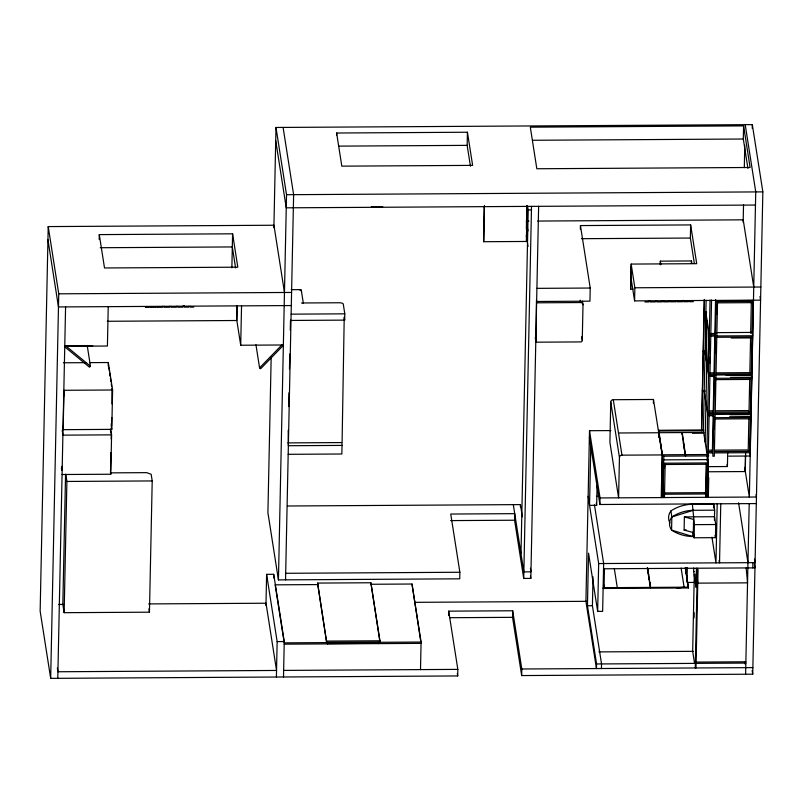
<?xml version="1.0" encoding="UTF-8"?>
<svg xmlns="http://www.w3.org/2000/svg" width="803" height="803" viewBox="0 0 803 803"><rect width="100%" height="100%" fill="white"/><g stroke="black" fill="none" stroke-linecap="round" stroke-linejoin="round"><path stroke-width="1.2" d="M284.473 292.483L273.943 225.241L48.22 226.587L40.15 611.123L50.679 678.364L457.69 675.945L457.83 669.381L448.706 611.153L512.695 610.772L521.809 668.999L521.679 675.564L752.732 674.189L762.85 191.877L752.321 124.636L275.991 127.466L273.893 227.63M50.679 678.364L58.749 293.818L48.22 226.587M61.941 469.956L62.012 466.282M63.537 396.943L63.668 390.82M57.786 678.324L65.585 306.907M63.146 429.665L63.979 390.288L112.601 389.997L111.778 429.374L63.146 429.665L62.775 427.276M65.565 474.382L62.835 604.368L64.14 612.689L149.448 612.187L152.209 480.937L151.165 474.262L146.688 472.646L110.513 472.867M64.14 612.689L66.89 481.449L65.776 474.322M99.191 239.384L99.291 234.606L232.589 233.814L237.808 267.178L104.51 267.971L99.291 234.606M108.234 306.646L107.411 346.023L64.752 346.274M108.224 366.218L108.305 362.524L89.595 362.635M109.62 375.784L109.67 373.285L110.051 375.684M110.543 470.889L110.924 452.521M111.205 439.06L111.286 435.387M111.737 417.46L111.557 426.032L111.205 423.823M112.018 403.999L111.948 388.321M62.132 474.513L110.764 474.232L111.587 434.855L110.653 428.882M162.708 306.294L162.688 307.278L157.227 307.308L157.237 306.585L155.882 306.595L155.872 307.318L150.613 307.348L150.633 306.565L149.278 306.575L149.258 307.358L145.363 307.378M164.073 306.284L164.043 307.268L169.574 307.238L169.594 306.324M170.949 306.314L170.929 307.228L176.429 307.198L176.439 306.415L177.794 306.405L177.784 307.188L183.014 307.158L183.044 305.913L184.399 305.903L184.369 307.147L188.825 307.127L188.835 306.274M190.201 306.264L190.181 307.117L193.774 307.097M231.876 267.861L232.589 233.814M236.995 306.144L236.714 319.674L240.709 345.23L283.369 344.979M237.146 305.742L236.845 320.507L107.281 321.28M240.709 345.23L241.542 305.863M265.964 605.412L266.616 574.346L273.723 574.306L284.252 641.547L283.509 676.979M271.173 357.355L267.911 512.665L278.44 579.896L459.728 578.822L459.868 572.258L450.744 514.04L514.733 513.659L514.593 520.224L523.717 578.441L530.823 578.401L538.632 206.331M273.652 577.919L273.723 574.306M276.403 677.019L277.145 641.587L266.616 574.346M278.44 579.896L286.52 194.707L275.991 127.466M288.187 454.317L341.857 453.996L342.038 445.404L288.367 445.725L288.187 430.368M288.678 406.569L288.97 392.787M289.471 368.978L289.783 353.952M290.284 330.143L290.495 320.126M285.547 579.856L293.627 194.667L283.098 127.426M317.586 583.078L326.65 642.41L379.939 642.099L379.97 640.784L370.886 582.757L317.586 583.078L326.65 642.41M336.577 135.406L336.628 133.017L467.436 132.234L472.626 165.378L341.817 166.151L336.628 133.017M342.038 445.404L344.226 317.295L344.668 320.126L290.987 320.447M344.668 320.126L344.798 313.832L343.282 304.126A3.563 1.385 1.2 0 0 339.508 302.761L303.624 302.972M370.886 582.757L379.939 642.099M378.434 643.615L378.454 642.3L421.083 642.049L420.501 669.602M370.625 584.273L411.999 584.022L421.053 643.364L284.202 644.167M448.616 615.53L448.706 611.153M470.428 166.231L467.165 145.363L467.436 132.234M484.189 206.552L483.697 241.713L526.356 241.462L527.099 205.839M483.697 241.713L484.46 205.438M521.679 675.564L512.555 617.336L512.695 610.772M520.384 506.793L520.434 504.605L287.695 505.99M526.366 229.026L526.858 205.688M531.445 209.914L527.752 209.934L527.822 206.391M520.996 553.638L528.213 209.412M523.717 578.441L531.516 206.371M582.436 301.215L583.008 304.819L582.255 340.362A1.867 1.716 -8.9 0 1 581.161 341.917L536.013 342.188L536.464 300.412M580.368 229.156L580.449 225.573L690.64 224.92L696.713 263.685L631.158 264.077L630.626 289.14L633.105 289.13M580.449 225.573L590.225 288.036L589.954 301.165L536.635 301.476M610.842 430.579L589.512 430.709L585.929 601.317L596.458 668.558L596.559 663.961L587.445 605.743L588.539 553.147L597.663 611.374L602.641 611.344L603.645 563.535L594.451 504.856M590.787 446.277L589.543 505.338L596.659 505.298L597.071 485.614M601.437 668.528L601.537 663.93L592.413 605.713L593.026 576.905M597.663 611.374L598.667 563.565L588.137 496.324M756.306 503.571L599.901 504.505L600.042 497.94L589.512 430.709M604.047 588.469L604.458 568.775M610.762 402.012L609.909 442.383L618.601 497.83L619.444 457.459L610.762 402.012A2.479 2.279 -8.9 0 1 613.281 399.713L653.461 399.472L662.214 454.95M759.999 296.478L760.582 300.151L634.591 300.894L634.862 287.775L631.158 264.077M653.391 403.126L653.461 399.472M647.278 567.851L650.47 588.187L603.113 588.469M647.7 568.253L650.681 588.187L688.432 587.967L685.451 568.032M660.247 264.779L660.317 261.146L691.453 260.955L691.825 263.274M658.791 433.921L658.861 430.197L659.062 434.011M658.851 437.685L658.912 435.236M661.25 497.579L662.144 454.93L621.964 455.16A2.479 2.279 -8.9 0 0 619.444 457.459M662.525 456.104L659.092 432.697L681.968 432.556L685.401 455.963M662.134 497.569L662.545 477.885M663.228 459.868L662.515 494.236L663.037 497.569L663.75 463.201L663.228 459.868L707.634 459.607L708.156 462.929L707.433 497.308L707.092 495.09M663.73 461.093L663.83 456.174M664.472 468.52L664.573 463.622M665.145 464.495L664.452 497.559L664.111 495.341M714.429 520.304L714.64 510.166L713.696 504.103L692.367 504.224A37.962 34.89 -8.9 0 0 670.896 510.919L671.85 516.981L671.569 530.1A37.962 34.89 -8.9 0 0 692.758 536.534L692.859 532.158M681.938 433.871L681.968 432.556M682.169 433.871L682.199 432.556L703.87 432.436M693.31 532.59L684.116 530.03L684.387 516.901L714.499 516.72L715.724 524.52L715.453 537.649L694.123 537.779L693.31 532.59L693.581 519.461L684.387 516.901M685.632 455.963L682.199 432.556M694.354 263.484L690.369 238.049L690.64 224.92M691.403 263.384L691.453 260.955M685.732 572.92L685.792 570.451M686.133 572.669L686.244 567.741M687.318 567.711L687.017 582.476L694.535 582.426M692.367 504.224L694.394 524.65L694.123 537.779M696.974 587.123L696.05 587.134L693.611 571.545L693.692 568.002M694.284 574.677L692.678 651.333L694.535 663.218M694.083 617.949L694.193 612.709M694.896 579.625L695.007 574.085M696.05 587.134L696.452 568.233M695.278 667.966L697.375 568.223M695.99 667.966L698.058 569.538L697.345 569.538M701.521 429.936L704.261 299.358M701.651 430.769L704.392 300.181M704.201 391.583L703.388 430.749L706.871 453.012L708.296 453.002L711.558 299.971M705.867 312.769L704.211 391.372L707.694 413.846L706.871 453.012M706.118 300.232L705.867 312.628L709.32 334.931L708.497 374.098L709.922 374.088M705.496 355.036L706.319 315.669M705.134 441.921L706.77 363.297M706.138 463.371L705.496 493.986L706.018 497.308L706.71 464.254M708.075 371.408L708.898 332.241M710.053 300.001L709.32 334.721L710.745 334.71M705.044 352.136L708.517 374.479L707.694 413.645L709.119 413.635M707.092 460.832L707.192 455.923M707.041 487.853L707.272 476.831M707.614 460.922L707.634 459.607M709.681 362.836L709.812 357.355M709.792 362.906L709.892 357.907M707.824 493.975L708.146 452.059M708.336 497.298L708.758 477.614M712.351 452.912L713.154 414.368L713.676 417.701L712.873 456.234L714.289 456.224L715.102 417.69M713.174 413.535L713.987 375.001L714.509 378.323L713.696 416.867L715.122 416.857L715.925 378.313M713.997 374.168L714.831 334.791M715.573 299.459L714.841 333.958L715.363 337.29L752.602 337.069M715.363 337.29L716.115 301.547L753.355 301.326M714.269 429.284L714.479 419.337M715.071 391.151L715.302 379.96M715.864 353.24L716.095 342.168M716.677 314.234L716.888 304.377M716.788 337.28L717.541 301.537M713.616 507.847L713.696 504.103M717.209 503.812L715.965 562.863L711.95 537.197M720.763 503.782L719.528 562.843L719.137 560.404M707.513 466.643L727.418 466.533L727.709 452.751M747.914 168.379L743.317 139.019L743.588 125.89L530.311 127.165L536.826 168.75L750.102 167.486L743.588 125.89M743.166 222.22L743.528 204.916M744.311 167.636L744.782 145.263M707.915 471.773L745.254 471.552L745.435 455.793M752.24 128.39L752.321 124.636M745.254 471.552L745.646 452.892M748.195 451.386L748.888 418.313M749.018 412.009L749.711 378.936M749.841 372.642L750.594 337.119M750.675 333.265L751.327 302.219M750.313 418.303L749.59 452.691L714.6 452.902M751.136 378.936L750.383 414.629L730.298 414.749M752.01 337.109L751.217 375.252L726.153 375.402M752.09 333.255L752.742 302.209M745.616 674.229L749.199 503.622M752.833 567.902L752.933 562.652M706.389 316.322L705.506 354.514L708.085 370.986L708.969 332.803M706.238 358.469L707.092 321.461M707.955 369.48L708.808 332.462M709.802 362.364L709.912 357.435M92.777 345.691L65.756 345.852L64.792 346.846L89.484 367.172L90.448 366.178L87.206 345.461M283.288 345.431L260.624 368.748L259.57 367.894L282.234 344.567M692.758 536.534L671.569 530.1A12.597 11.573 -8.9 0 1 671.85 516.981L693.31 510.286L714.64 510.166M676.979 588.027L684.106 587.204L681.115 568.062M532.54 140.274L743.317 139.019M338.846 146.126L467.165 145.363M286.52 194.707L762.85 191.877M371.317 206.843L376.938 206.803M378.002 206.803L382.76 206.772M755.462 205.046L286.249 207.826L275.72 140.595M528.886 221.106L526.377 221.116L527.912 230.923M537.659 221.056L743.217 219.831L753.746 287.072M581.422 238.692L690.369 238.049M100.255 247.725L232.308 246.943L235.6 267.951M291.268 289.682L301.205 289.622M536.906 288.357L590.225 288.036M634.862 287.775L760.853 287.022M58.749 293.818L291.579 292.443M732.045 300.623L753.375 300.493L750.112 456.014L728.783 456.144M644.909 301.968L648.804 301.948L648.824 301.155L650.179 301.145L650.159 301.938L655.419 301.908L655.429 301.185L656.794 301.175L656.774 301.898L662.234 301.868L662.254 300.884L663.619 300.874L663.599 301.858L669.12 301.828L669.14 300.904L670.495 300.894L670.475 301.818L675.975 301.787L675.985 300.995L677.351 300.984L677.33 301.777L682.56 301.747L682.59 300.503L683.945 300.493L683.925 301.737L688.372 301.707L688.392 300.854L689.747 300.854L689.727 301.707L693.32 301.677M536.846 302.811L580.579 302.55A2.479 2.279 -8.9 0 1 583.008 304.819M717.511 302.851L753.324 302.641M291.308 305.562L58.468 306.947L47.939 239.706M291.128 314.154L344.798 313.832M706.469 311.805L704 311.825L704.131 312.658L706.6 312.638M716.296 332.643L752.11 332.422L752.632 335.754L716.818 335.965M710.856 333.506L714.61 333.486M709.32 334.931L714.58 334.791M710.806 336.126L714.55 336.106M731.262 338.023L752.592 337.902M705.646 351.182L703.177 351.192L703.308 352.025L705.777 352.015M63.417 362.795L85.861 362.655M710.033 372.873L713.787 372.853M716.256 372.843L751.267 372.632M710.003 374.188L713.757 374.168M716.256 374.148L751.237 373.947M708.517 374.479L709.942 374.469M715.403 374.991L751.227 374.78L751.749 378.103L714.509 378.323M709.982 375.503L713.726 375.483M709.942 376.366L713.696 376.346M730.429 377.4L751.759 377.269M715.895 379.628L751.718 379.417M704.823 390.549L702.344 390.569L702.474 391.402L704.944 391.382M709.22 410.825L712.974 410.795M715.473 410.785L747.995 410.594M709.21 412.25L712.954 412.23M715.433 412.21L750.444 411.999M709.179 413.565L712.923 413.535M715.423 413.525L750.414 413.314M707.694 413.846L709.119 413.846M714.58 414.358L750.393 414.147L750.915 417.48L713.676 417.701M709.149 414.87L712.903 414.85M709.119 415.743L712.873 415.723M729.606 416.767L750.935 416.647M715.071 419.005L750.885 418.785M658.51 430.298L703.669 429.926M658.992 431.03L703.799 430.759M111.587 434.855L62.965 435.146L62.212 430.368M618.491 432.988L658.671 432.747M692.357 433.219L703.558 433.148M287.916 442.895L341.596 442.573M708.397 450.192L712.151 450.172M714.65 450.152L747.171 449.961M708.376 451.617L712.131 451.597M714.6 451.587L749.611 451.376M708.356 452.932L712.1 452.912M662.545 454.789L685.431 454.659M685.652 454.649L708.537 454.518M663.75 463.201L708.156 462.929M663.73 464.505L708.136 464.244M744.501 470.719L745.214 470.719M66.89 481.449L152.209 480.937M664.302 492.922L706.429 492.671M663.027 494.236L661.612 494.246L662.405 456.184L708.617 455.913L707.935 452.149M664.272 494.226L706.399 493.975M596.84 496.274L599.329 496.264M600.042 497.94L756.446 497.017L756.065 494.568M450.613 520.595L514.593 520.224M694.394 524.65L715.724 524.52M684.116 530.03L686.314 530.01M598.667 563.565L755.071 562.632L754.499 558.968M603.535 568.785L754.961 567.882L754.388 564.218M285.687 573.302L459.868 572.258M693.611 571.545L694.535 571.545M318.5 584.574L275.138 584.835L284.232 642.862L327.584 642.601L327.564 643.916L327.172 641.446M603.133 587.686L650.48 587.405M650.691 587.405L688.442 587.174M58.639 604.458L63.638 604.428M148.585 603.916L266.014 603.224L276.543 670.455L57.926 671.76L57.354 668.086M414.499 602.34L587.154 601.317M587.445 605.743L592.413 605.713M449.831 617.708L512.555 617.336M326.67 641.095L379.97 640.784M277.145 641.587L284.252 641.547M327.504 643.605L378.835 643.303M598.837 651.895L693.39 651.333M696.121 662.084L745.887 661.792M596.559 663.961L745.857 663.077M283.65 670.415L457.83 669.381M521.809 668.999L752.863 667.624M620.077 588.368L617.286 587.595L614.285 568.454M65.756 345.852L90.448 366.178M745.214 124.676L755.743 191.917L749.34 497.057L744.742 467.717M738.579 502.778L747.964 562.672M727.076 464.315L727.418 466.533M752.16 670.525L752.732 674.189M744.833 661.732L745.204 664.101M715.102 535.42L715.453 537.649M660.317 261.146L660.859 264.609M683.283 442.463L683.674 444.922M684.056 447.371L684.437 449.831M684.829 452.28L685.21 454.739M685.24 567.621L688.432 587.967M659.253 435.236L662.334 454.879M631.078 267.75L630.927 266.797L630.626 289.14M630.877 277.196L634.591 300.894M647.499 567.851L647.87 570.24M648.242 572.629L648.623 575.028M648.995 577.417L649.366 579.816M649.747 582.205L650.119 584.594M613.281 399.713L621.964 455.16M580.208 300.151L580.579 302.55M581.693 336.748L582.255 340.362M589.372 437.264L599.901 504.505M596.308 503.039L596.659 505.298M603.495 584.092L604.057 587.676M527.19 206.371L527.752 209.934M526.296 235.47L528.023 246.491M535.26 337.38L536.013 342.188M520.434 504.605L522.351 516.851M530.392 568.193L530.964 571.836L523.847 571.887L513.318 504.645M530.442 575.952L530.823 578.401M457.298 673.466L457.69 675.945M411.999 584.022L421.083 642.049M301.456 291.238L303.333 303.233M255.946 344.728L259.57 367.894M148.926 608.845L149.448 612.187M108.305 362.524L112.601 389.997M108.877 367.824L109.389 371.056M110.423 378.072L110.985 381.666M111.256 383.904L111.607 386.113M111.215 425.791L111.778 429.374M110.423 429.856L110.934 433.178M110.392 471.843L110.764 474.232M61.389 467.858L61.741 470.076M746.168 567.932L747.543 582.848L697.777 583.139L697.426 579.415M301.496 302.992A2.138 1.967 -8.9 0 1 302.55 303.243M299.429 289.793A2.138 1.967 -8.9 0 1 301.516 291.75M671.85 516.981A37.962 34.89 -8.9 0 1 693.31 510.286M669.983 523.054A12.597 11.573 -8.9 0 1 670.896 510.919M705.817 350.63C705.917 358.971 706.259 345.952 705.817 350.63M706.52 320.979C706.62 329.019 706.951 316.462 706.52 320.979M715.353 338.123L714.519 377.49L715.945 377.48L716.768 338.113L715.353 338.123M706.419 325.586L706.198 346.776L706.419 325.586"/></g></svg>
